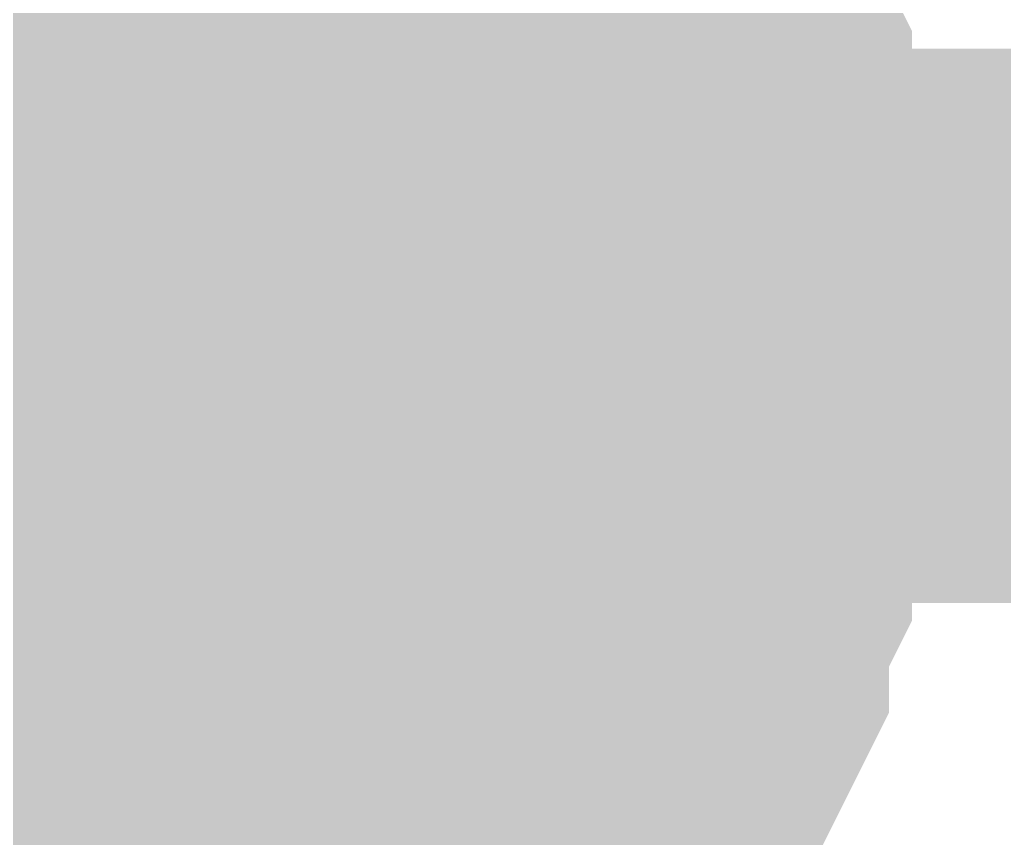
# Model space of a CAD drawing. Header units: inches. Extents: x 0 to 569, y 0 to 432.
# Drawn here: x 94.149 to 94.681, y 32.738 to 33.18 of the extents above; entities that cross this region are included whole.
import ezdxf

# ---------------------------------------------------------------- set-up
doc = ezdxf.new("R2010")
doc.units = ezdxf.units.IN
doc.layers.add('Sheet', color=255, linetype='Continuous')

msp = doc.modelspace()

# ---------------------------------------------------------------- linework, layer by layer
at = {"layer": 'Sheet'}
msp.add_lwpolyline([(93.726, 33.02, 0.508, 0.508, 1), (94.234, 33.02, 0.508, 0.508, 1)], format="xyseb", close=True, dxfattribs=at)
for points in [[(94.38184, 33.3375, 0.29972, 0.29972, 0), (94.39424, 33.3251, 0.29972, 0.29972, 0), (94.40664, 33.30029, 0.29972, 0.29972, 0), (94.41904, 33.27549, 0.29972, 0.29972, 0), (94.43145, 33.26309, 0.29972, 0.29972, 0), (94.44385, 33.23828, 0.29972, 0.29972, 0), (94.45625, 33.21348, 0.29972, 0.29972, 0), (94.46865, 33.18867, 0.29972, 0.29972, 0), (94.46865, 33.16387, 0.29972, 0.29972, 0), (94.48105, 33.13906, 0.29972, 0.29972, 0), (94.48105, 33.11426, 0.29972, 0.29972, 0), (94.49346, 33.08945, 0.29972, 0.29972, 0), (94.49346, 33.06465, 0.29972, 0.29972, 0), (94.49346, 33.03984, 0.29972, 0.29972, 0), (94.49346, 33.01504, 0.29972, 0.29972, 0)], [(94.38184, 33.3375, 0.29972, 0.29972, 0), (94.39424, 33.3251, 0.29972, 0.29972, 0), (94.40664, 33.30029, 0.29972, 0.29972, 0), (94.41904, 33.27549, 0.29972, 0.29972, 0), (94.43145, 33.26309, 0.29972, 0.29972, 0), (94.44385, 33.23828, 0.29972, 0.29972, 0), (94.45625, 33.21348, 0.29972, 0.29972, 0), (94.46865, 33.18867, 0.29972, 0.29972, 0), (94.46865, 33.16387, 0.29972, 0.29972, 0), (94.48105, 33.13906, 0.29972, 0.29972, 0), (94.48105, 33.11426, 0.29972, 0.29972, 0), (94.49346, 33.08945, 0.29972, 0.29972, 0), (94.49346, 33.06465, 0.29972, 0.29972, 0), (94.49346, 33.03984, 0.29972, 0.29972, 0), (94.49346, 33.01504, 0.29972, 0.29972, 0)], [(94.38184, 33.3375, 0.29972, 0.29972, 0), (94.39424, 33.3251, 0.29972, 0.29972, 0), (94.40664, 33.30029, 0.29972, 0.29972, 0), (94.41904, 33.27549, 0.29972, 0.29972, 0), (94.43145, 33.26309, 0.29972, 0.29972, 0), (94.44385, 33.23828, 0.29972, 0.29972, 0), (94.45625, 33.21348, 0.29972, 0.29972, 0), (94.46865, 33.18867, 0.29972, 0.29972, 0), (94.46865, 33.16387, 0.29972, 0.29972, 0), (94.48105, 33.13906, 0.29972, 0.29972, 0), (94.48105, 33.11426, 0.29972, 0.29972, 0), (94.49346, 33.08945, 0.29972, 0.29972, 0), (94.49346, 33.06465, 0.29972, 0.29972, 0), (94.49346, 33.03984, 0.29972, 0.29972, 0), (94.49346, 33.01504, 0.29972, 0.29972, 0)], [(94.38184, 33.3375, 0.29972, 0.29972, 0), (94.39424, 33.3251, 0.29972, 0.29972, 0), (94.40664, 33.30029, 0.29972, 0.29972, 0), (94.41904, 33.27549, 0.29972, 0.29972, 0), (94.43145, 33.26309, 0.29972, 0.29972, 0), (94.44385, 33.23828, 0.29972, 0.29972, 0), (94.45625, 33.21348, 0.29972, 0.29972, 0), (94.46865, 33.18867, 0.29972, 0.29972, 0), (94.46865, 33.16387, 0.29972, 0.29972, 0), (94.48105, 33.13906, 0.29972, 0.29972, 0), (94.48105, 33.11426, 0.29972, 0.29972, 0), (94.49346, 33.08945, 0.29972, 0.29972, 0), (94.49346, 33.06465, 0.29972, 0.29972, 0), (94.49346, 33.03984, 0.29972, 0.29972, 0), (94.49346, 33.01504, 0.29972, 0.29972, 0)], [(94.38184, 33.3375, 0.29972, 0.29972, 0), (94.39424, 33.3251, 0.29972, 0.29972, 0), (94.40664, 33.30029, 0.29972, 0.29972, 0), (94.41904, 33.27549, 0.29972, 0.29972, 0), (94.43145, 33.26309, 0.29972, 0.29972, 0), (94.44385, 33.23828, 0.29972, 0.29972, 0), (94.45625, 33.21348, 0.29972, 0.29972, 0), (94.46865, 33.18867, 0.29972, 0.29972, 0), (94.46865, 33.16387, 0.29972, 0.29972, 0), (94.48105, 33.13906, 0.29972, 0.29972, 0), (94.48105, 33.11426, 0.29972, 0.29972, 0), (94.49346, 33.08945, 0.29972, 0.29972, 0), (94.49346, 33.06465, 0.29972, 0.29972, 0), (94.49346, 33.03984, 0.29972, 0.29972, 0), (94.49346, 33.01504, 0.29972, 0.29972, 0)], [(94.38184, 33.3375, 0.29972, 0.29972, 0), (94.39424, 33.3251, 0.29972, 0.29972, 0), (94.40664, 33.30029, 0.29972, 0.29972, 0), (94.41904, 33.27549, 0.29972, 0.29972, 0), (94.43145, 33.26309, 0.29972, 0.29972, 0), (94.44385, 33.23828, 0.29972, 0.29972, 0), (94.45625, 33.21348, 0.29972, 0.29972, 0), (94.46865, 33.18867, 0.29972, 0.29972, 0), (94.46865, 33.16387, 0.29972, 0.29972, 0), (94.48105, 33.13906, 0.29972, 0.29972, 0), (94.48105, 33.11426, 0.29972, 0.29972, 0), (94.49346, 33.08945, 0.29972, 0.29972, 0), (94.49346, 33.06465, 0.29972, 0.29972, 0), (94.49346, 33.03984, 0.29972, 0.29972, 0), (94.49346, 33.01504, 0.29972, 0.29972, 0)], [(94.38184, 33.3375, 0.29972, 0.29972, 0), (94.39424, 33.3251, 0.29972, 0.29972, 0), (94.40664, 33.30029, 0.29972, 0.29972, 0), (94.41904, 33.27549, 0.29972, 0.29972, 0), (94.43145, 33.26309, 0.29972, 0.29972, 0), (94.44385, 33.23828, 0.29972, 0.29972, 0), (94.45625, 33.21348, 0.29972, 0.29972, 0), (94.46865, 33.18867, 0.29972, 0.29972, 0), (94.46865, 33.16387, 0.29972, 0.29972, 0), (94.48105, 33.13906, 0.29972, 0.29972, 0), (94.48105, 33.11426, 0.29972, 0.29972, 0), (94.49346, 33.08945, 0.29972, 0.29972, 0), (94.49346, 33.06465, 0.29972, 0.29972, 0), (94.49346, 33.03984, 0.29972, 0.29972, 0), (94.49346, 33.01504, 0.29972, 0.29972, 0)], [(94.44385, 33.23828, 0.09906, 0.09906, 0), (94.45625, 33.21348, 0.09906, 0.09906, 0), (94.46865, 33.18867, 0.09906, 0.09906, 0), (94.46865, 33.16387, 0.09906, 0.09906, 0), (94.48105, 33.13906, 0.09906, 0.09906, 0), (94.48105, 33.11426, 0.09906, 0.09906, 0), (94.49346, 33.08945, 0.09906, 0.09906, 0), (94.49346, 33.06465, 0.09906, 0.09906, 0), (94.49346, 33.03984, 0.09906, 0.09906, 0), (94.49346, 33.01504, 0.09906, 0.09906, 0)], [(94.44385, 33.23828, 0.09906, 0.09906, 0), (94.45625, 33.21348, 0.09906, 0.09906, 0), (94.46865, 33.18867, 0.09906, 0.09906, 0), (94.46865, 33.16387, 0.09906, 0.09906, 0), (94.48105, 33.13906, 0.09906, 0.09906, 0), (94.48105, 33.11426, 0.09906, 0.09906, 0), (94.49346, 33.08945, 0.09906, 0.09906, 0), (94.49346, 33.06465, 0.09906, 0.09906, 0), (94.49346, 33.03984, 0.09906, 0.09906, 0), (94.49346, 33.01504, 0.09906, 0.09906, 0)], [(94.44385, 33.23828, 0.09906, 0.09906, 0), (94.45625, 33.21348, 0.09906, 0.09906, 0), (94.46865, 33.18867, 0.09906, 0.09906, 0), (94.46865, 33.16387, 0.09906, 0.09906, 0), (94.48105, 33.13906, 0.09906, 0.09906, 0), (94.48105, 33.11426, 0.09906, 0.09906, 0), (94.49346, 33.08945, 0.09906, 0.09906, 0), (94.49346, 33.06465, 0.09906, 0.09906, 0), (94.49346, 33.03984, 0.09906, 0.09906, 0), (94.49346, 33.01504, 0.09906, 0.09906, 0)], [(94.44385, 33.23828, 0.09906, 0.09906, 0), (94.45625, 33.21348, 0.09906, 0.09906, 0), (94.46865, 33.18867, 0.09906, 0.09906, 0), (94.46865, 33.16387, 0.09906, 0.09906, 0), (94.48105, 33.13906, 0.09906, 0.09906, 0), (94.48105, 33.11426, 0.09906, 0.09906, 0), (94.49346, 33.08945, 0.09906, 0.09906, 0), (94.49346, 33.06465, 0.09906, 0.09906, 0), (94.49346, 33.03984, 0.09906, 0.09906, 0), (94.49346, 33.01504, 0.09906, 0.09906, 0)], [(94.44385, 33.23828, 0.09906, 0.09906, 0), (94.45625, 33.21348, 0.09906, 0.09906, 0), (94.46865, 33.18867, 0.09906, 0.09906, 0), (94.46865, 33.16387, 0.09906, 0.09906, 0), (94.48105, 33.13906, 0.09906, 0.09906, 0), (94.48105, 33.11426, 0.09906, 0.09906, 0), (94.49346, 33.08945, 0.09906, 0.09906, 0), (94.49346, 33.06465, 0.09906, 0.09906, 0), (94.49346, 33.03984, 0.09906, 0.09906, 0), (94.49346, 33.01504, 0.09906, 0.09906, 0)], [(94.44385, 33.23828, 0.09906, 0.09906, 0), (94.45625, 33.21348, 0.09906, 0.09906, 0), (94.46865, 33.18867, 0.09906, 0.09906, 0), (94.46865, 33.16387, 0.09906, 0.09906, 0), (94.48105, 33.13906, 0.09906, 0.09906, 0), (94.48105, 33.11426, 0.09906, 0.09906, 0), (94.49346, 33.08945, 0.09906, 0.09906, 0), (94.49346, 33.06465, 0.09906, 0.09906, 0), (94.49346, 33.03984, 0.09906, 0.09906, 0), (94.49346, 33.01504, 0.09906, 0.09906, 0)], [(94.44385, 33.23828, 0.09906, 0.09906, 0), (94.45625, 33.21348, 0.09906, 0.09906, 0), (94.46865, 33.18867, 0.09906, 0.09906, 0), (94.46865, 33.16387, 0.09906, 0.09906, 0), (94.48105, 33.13906, 0.09906, 0.09906, 0), (94.48105, 33.11426, 0.09906, 0.09906, 0), (94.49346, 33.08945, 0.09906, 0.09906, 0), (94.49346, 33.06465, 0.09906, 0.09906, 0), (94.49346, 33.03984, 0.09906, 0.09906, 0), (94.49346, 33.01504, 0.09906, 0.09906, 0)], [(111.76992, 17.76016, 0.29972, 0.29972, 0), (121.93984, 17.76016, 0.29972, 0.29972, 0), (121.93984, 22.84512, 0.29972, 0.29972, 0), (121.93984, 33.01504, 0.29972, 0.29972, 0), (93.98496, 33.01504, 0.29972, 0.29972, 0)], [(94.49346, 33.01504, 0.29972, 0.29972, 0), (94.49346, 32.99023, 0.29972, 0.29972, 0), (94.49346, 32.96543, 0.29972, 0.29972, 0), (94.49346, 32.94062, 0.29972, 0.29972, 0), (94.48105, 32.91582, 0.29972, 0.29972, 0), (94.48105, 32.89102, 0.29972, 0.29972, 0), (94.46865, 32.86621, 0.29972, 0.29972, 0), (94.46865, 32.84141, 0.29972, 0.29972, 0), (94.45625, 32.8166, 0.29972, 0.29972, 0), (94.44385, 32.7918, 0.29972, 0.29972, 0), (94.43145, 32.76699, 0.29972, 0.29972, 0), (94.41904, 32.75459, 0.29972, 0.29972, 0), (94.40664, 32.72979, 0.29972, 0.29972, 0), (94.39424, 32.70498, 0.29972, 0.29972, 0), (94.38184, 32.69258, 0.29972, 0.29972, 0), (94.35703, 32.66777, 0.29972, 0.29972, 0), (94.34463, 32.65537, 0.29972, 0.29972, 0), (94.33223, 32.64297, 0.29972, 0.29972, 0), (94.30742, 32.61816, 0.29972, 0.29972, 0), (94.29502, 32.60576, 0.29972, 0.29972, 0), (94.27021, 32.59336, 0.29972, 0.29972, 0), (94.24541, 32.58096, 0.29972, 0.29972, 0)], [(94.49346, 33.01504, 0.29972, 0.29972, 0), (94.49346, 32.99023, 0.29972, 0.29972, 0), (94.49346, 32.96543, 0.29972, 0.29972, 0), (94.49346, 32.94062, 0.29972, 0.29972, 0), (94.48105, 32.91582, 0.29972, 0.29972, 0), (94.48105, 32.89102, 0.29972, 0.29972, 0), (94.46865, 32.86621, 0.29972, 0.29972, 0), (94.46865, 32.84141, 0.29972, 0.29972, 0), (94.45625, 32.8166, 0.29972, 0.29972, 0), (94.44385, 32.7918, 0.29972, 0.29972, 0), (94.43145, 32.76699, 0.29972, 0.29972, 0), (94.41904, 32.75459, 0.29972, 0.29972, 0), (94.40664, 32.72979, 0.29972, 0.29972, 0), (94.39424, 32.70498, 0.29972, 0.29972, 0), (94.38184, 32.69258, 0.29972, 0.29972, 0), (94.35703, 32.66777, 0.29972, 0.29972, 0), (94.34463, 32.65537, 0.29972, 0.29972, 0), (94.33223, 32.64297, 0.29972, 0.29972, 0), (94.30742, 32.61816, 0.29972, 0.29972, 0), (94.29502, 32.60576, 0.29972, 0.29972, 0), (94.27021, 32.59336, 0.29972, 0.29972, 0), (94.24541, 32.58096, 0.29972, 0.29972, 0)], [(94.49346, 33.01504, 0.29972, 0.29972, 0), (94.49346, 32.99023, 0.29972, 0.29972, 0), (94.49346, 32.96543, 0.29972, 0.29972, 0), (94.49346, 32.94062, 0.29972, 0.29972, 0), (94.48105, 32.91582, 0.29972, 0.29972, 0), (94.48105, 32.89102, 0.29972, 0.29972, 0), (94.46865, 32.86621, 0.29972, 0.29972, 0), (94.46865, 32.84141, 0.29972, 0.29972, 0), (94.45625, 32.8166, 0.29972, 0.29972, 0), (94.44385, 32.7918, 0.29972, 0.29972, 0), (94.43145, 32.76699, 0.29972, 0.29972, 0), (94.41904, 32.75459, 0.29972, 0.29972, 0), (94.40664, 32.72979, 0.29972, 0.29972, 0), (94.39424, 32.70498, 0.29972, 0.29972, 0), (94.38184, 32.69258, 0.29972, 0.29972, 0), (94.35703, 32.66777, 0.29972, 0.29972, 0), (94.34463, 32.65537, 0.29972, 0.29972, 0), (94.33223, 32.64297, 0.29972, 0.29972, 0), (94.30742, 32.61816, 0.29972, 0.29972, 0), (94.29502, 32.60576, 0.29972, 0.29972, 0), (94.27021, 32.59336, 0.29972, 0.29972, 0), (94.24541, 32.58096, 0.29972, 0.29972, 0)], [(94.49346, 33.01504, 0.29972, 0.29972, 0), (94.49346, 32.99023, 0.29972, 0.29972, 0), (94.49346, 32.96543, 0.29972, 0.29972, 0), (94.49346, 32.94062, 0.29972, 0.29972, 0), (94.48105, 32.91582, 0.29972, 0.29972, 0), (94.48105, 32.89102, 0.29972, 0.29972, 0), (94.46865, 32.86621, 0.29972, 0.29972, 0), (94.46865, 32.84141, 0.29972, 0.29972, 0), (94.45625, 32.8166, 0.29972, 0.29972, 0), (94.44385, 32.7918, 0.29972, 0.29972, 0), (94.43145, 32.76699, 0.29972, 0.29972, 0), (94.41904, 32.75459, 0.29972, 0.29972, 0), (94.40664, 32.72979, 0.29972, 0.29972, 0), (94.39424, 32.70498, 0.29972, 0.29972, 0), (94.38184, 32.69258, 0.29972, 0.29972, 0), (94.35703, 32.66777, 0.29972, 0.29972, 0), (94.34463, 32.65537, 0.29972, 0.29972, 0), (94.33223, 32.64297, 0.29972, 0.29972, 0), (94.30742, 32.61816, 0.29972, 0.29972, 0), (94.29502, 32.60576, 0.29972, 0.29972, 0), (94.27021, 32.59336, 0.29972, 0.29972, 0), (94.24541, 32.58096, 0.29972, 0.29972, 0)], [(94.49346, 33.01504, 0.29972, 0.29972, 0), (94.49346, 32.99023, 0.29972, 0.29972, 0), (94.49346, 32.96543, 0.29972, 0.29972, 0), (94.49346, 32.94062, 0.29972, 0.29972, 0), (94.48105, 32.91582, 0.29972, 0.29972, 0), (94.48105, 32.89102, 0.29972, 0.29972, 0), (94.46865, 32.86621, 0.29972, 0.29972, 0), (94.46865, 32.84141, 0.29972, 0.29972, 0), (94.45625, 32.8166, 0.29972, 0.29972, 0), (94.44385, 32.7918, 0.29972, 0.29972, 0), (94.43145, 32.76699, 0.29972, 0.29972, 0), (94.41904, 32.75459, 0.29972, 0.29972, 0), (94.40664, 32.72979, 0.29972, 0.29972, 0), (94.39424, 32.70498, 0.29972, 0.29972, 0), (94.38184, 32.69258, 0.29972, 0.29972, 0), (94.35703, 32.66777, 0.29972, 0.29972, 0), (94.34463, 32.65537, 0.29972, 0.29972, 0), (94.33223, 32.64297, 0.29972, 0.29972, 0), (94.30742, 32.61816, 0.29972, 0.29972, 0), (94.29502, 32.60576, 0.29972, 0.29972, 0), (94.27021, 32.59336, 0.29972, 0.29972, 0), (94.24541, 32.58096, 0.29972, 0.29972, 0)], [(94.49346, 33.01504, 0.29972, 0.29972, 0), (94.49346, 32.99023, 0.29972, 0.29972, 0), (94.49346, 32.96543, 0.29972, 0.29972, 0), (94.49346, 32.94062, 0.29972, 0.29972, 0), (94.48105, 32.91582, 0.29972, 0.29972, 0), (94.48105, 32.89102, 0.29972, 0.29972, 0), (94.46865, 32.86621, 0.29972, 0.29972, 0), (94.46865, 32.84141, 0.29972, 0.29972, 0), (94.45625, 32.8166, 0.29972, 0.29972, 0), (94.44385, 32.7918, 0.29972, 0.29972, 0), (94.43145, 32.76699, 0.29972, 0.29972, 0), (94.41904, 32.75459, 0.29972, 0.29972, 0), (94.40664, 32.72979, 0.29972, 0.29972, 0), (94.39424, 32.70498, 0.29972, 0.29972, 0), (94.38184, 32.69258, 0.29972, 0.29972, 0), (94.35703, 32.66777, 0.29972, 0.29972, 0), (94.34463, 32.65537, 0.29972, 0.29972, 0), (94.33223, 32.64297, 0.29972, 0.29972, 0), (94.30742, 32.61816, 0.29972, 0.29972, 0), (94.29502, 32.60576, 0.29972, 0.29972, 0), (94.27021, 32.59336, 0.29972, 0.29972, 0), (94.24541, 32.58096, 0.29972, 0.29972, 0)], [(94.49346, 33.01504, 0.29972, 0.29972, 0), (94.49346, 32.99023, 0.29972, 0.29972, 0), (94.49346, 32.96543, 0.29972, 0.29972, 0), (94.49346, 32.94062, 0.29972, 0.29972, 0), (94.48105, 32.91582, 0.29972, 0.29972, 0), (94.48105, 32.89102, 0.29972, 0.29972, 0), (94.46865, 32.86621, 0.29972, 0.29972, 0), (94.46865, 32.84141, 0.29972, 0.29972, 0), (94.45625, 32.8166, 0.29972, 0.29972, 0), (94.44385, 32.7918, 0.29972, 0.29972, 0), (94.43145, 32.76699, 0.29972, 0.29972, 0), (94.41904, 32.75459, 0.29972, 0.29972, 0), (94.40664, 32.72979, 0.29972, 0.29972, 0), (94.39424, 32.70498, 0.29972, 0.29972, 0), (94.38184, 32.69258, 0.29972, 0.29972, 0), (94.35703, 32.66777, 0.29972, 0.29972, 0), (94.34463, 32.65537, 0.29972, 0.29972, 0), (94.33223, 32.64297, 0.29972, 0.29972, 0), (94.30742, 32.61816, 0.29972, 0.29972, 0), (94.29502, 32.60576, 0.29972, 0.29972, 0), (94.27021, 32.59336, 0.29972, 0.29972, 0), (94.24541, 32.58096, 0.29972, 0.29972, 0)], [(94.49346, 33.01504, 0.29972, 0.29972, 0), (94.49346, 33.01504, 0.29972, 0.29972, 0), (94.49346, 33.01504, 0.29972, 0.29972, 0), (94.49346, 33.01504, 0.29972, 0.29972, 0), (94.49346, 33.01504, 0.29972, 0.29972, 0), (94.49346, 33.01504, 0.29972, 0.29972, 0), (94.49346, 33.01504, 0.29972, 0.29972, 0), (94.49346, 33.01504, 0.29972, 0.29972, 0), (94.49346, 33.01504, 0.29972, 0.29972, 0), (94.49346, 33.01504, 0.29972, 0.29972, 0), (94.49346, 33.01504, 0.29972, 0.29972, 0), (94.49346, 33.01504, 0.29972, 0.29972, 0), (94.49346, 33.01504, 0.29972, 0.29972, 0), (94.49346, 33.01504, 0.29972, 0.29972, 0), (94.49346, 33.01504, 0.29972, 0.29972, 0), (94.49346, 33.01504, 0.29972, 0.29972, 0), (94.49346, 33.01504, 0.29972, 0.29972, 0), (94.49346, 33.01504, 0.29972, 0.29972, 0), (94.49346, 33.01504, 0.29972, 0.29972, 0), (94.49346, 33.01504, 0.29972, 0.29972, 0), (94.49346, 33.01504, 0.29972, 0.29972, 0), (94.49346, 33.01504, 0.29972, 0.29972, 0), (94.49346, 33.01504, 0.29972, 0.29972, 0), (94.49346, 33.01504, 0.29972, 0.29972, 0), (94.49346, 33.01504, 0.29972, 0.29972, 0), (94.49346, 33.01504, 0.29972, 0.29972, 0), (94.49346, 33.01504, 0.29972, 0.29972, 0), (94.49346, 33.01504, 0.29972, 0.29972, 0), (94.49346, 33.01504, 0.29972, 0.29972, 0), (94.49346, 33.01504, 0.29972, 0.29972, 0), (94.49346, 33.01504, 0.29972, 0.29972, 0), (94.49346, 33.01504, 0.29972, 0.29972, 0), (94.49346, 33.01504, 0.29972, 0.29972, 0)], [(94.49346, 33.01504, 0.29972, 0.29972, 0), (94.49346, 33.01504, 0.29972, 0.29972, 0)], [(94.49346, 33.01504, 0.29972, 0.29972, 0), (94.49346, 33.01504, 0.29972, 0.29972, 0), (94.49346, 33.01504, 0.29972, 0.29972, 0), (94.49346, 33.01504, 0.29972, 0.29972, 0), (94.49346, 33.01504, 0.29972, 0.29972, 0), (94.49346, 33.01504, 0.29972, 0.29972, 0), (94.49346, 33.01504, 0.29972, 0.29972, 0), (94.49346, 33.01504, 0.29972, 0.29972, 0), (94.49346, 33.01504, 0.29972, 0.29972, 0), (94.49346, 33.01504, 0.29972, 0.29972, 0), (94.49346, 33.01504, 0.29972, 0.29972, 0), (94.49346, 33.01504, 0.29972, 0.29972, 0), (94.49346, 33.01504, 0.29972, 0.29972, 0), (94.49346, 33.01504, 0.29972, 0.29972, 0), (94.49346, 33.01504, 0.29972, 0.29972, 0), (94.49346, 33.01504, 0.29972, 0.29972, 0), (94.49346, 33.01504, 0.29972, 0.29972, 0), (94.49346, 33.01504, 0.29972, 0.29972, 0), (94.49346, 33.01504, 0.29972, 0.29972, 0), (94.49346, 33.01504, 0.29972, 0.29972, 0), (94.49346, 33.01504, 0.29972, 0.29972, 0), (94.49346, 33.01504, 0.29972, 0.29972, 0), (94.49346, 33.01504, 0.29972, 0.29972, 0), (94.49346, 33.01504, 0.29972, 0.29972, 0), (94.49346, 33.01504, 0.29972, 0.29972, 0), (94.49346, 33.01504, 0.29972, 0.29972, 0), (94.49346, 33.01504, 0.29972, 0.29972, 0), (94.49346, 33.01504, 0.29972, 0.29972, 0), (94.49346, 33.01504, 0.29972, 0.29972, 0), (94.49346, 33.01504, 0.29972, 0.29972, 0), (94.49346, 33.01504, 0.29972, 0.29972, 0), (94.49346, 33.01504, 0.29972, 0.29972, 0), (94.49346, 33.01504, 0.29972, 0.29972, 0)], [(94.49346, 33.01504, 0.29972, 0.29972, 0), (94.49346, 33.01504, 0.29972, 0.29972, 0)], [(94.49346, 33.01504, 0.29972, 0.29972, 0), (94.49346, 33.01504, 0.29972, 0.29972, 0), (94.49346, 33.01504, 0.29972, 0.29972, 0), (94.49346, 33.01504, 0.29972, 0.29972, 0), (94.49346, 33.01504, 0.29972, 0.29972, 0), (94.49346, 33.01504, 0.29972, 0.29972, 0), (94.49346, 33.01504, 0.29972, 0.29972, 0), (94.49346, 33.01504, 0.29972, 0.29972, 0), (94.49346, 33.01504, 0.29972, 0.29972, 0), (94.49346, 33.01504, 0.29972, 0.29972, 0), (94.49346, 33.01504, 0.29972, 0.29972, 0), (94.49346, 33.01504, 0.29972, 0.29972, 0), (94.49346, 33.01504, 0.29972, 0.29972, 0), (94.49346, 33.01504, 0.29972, 0.29972, 0), (94.49346, 33.01504, 0.29972, 0.29972, 0), (94.49346, 33.01504, 0.29972, 0.29972, 0), (94.49346, 33.01504, 0.29972, 0.29972, 0), (94.49346, 33.01504, 0.29972, 0.29972, 0), (94.49346, 33.01504, 0.29972, 0.29972, 0), (94.49346, 33.01504, 0.29972, 0.29972, 0), (94.49346, 33.01504, 0.29972, 0.29972, 0), (94.49346, 33.01504, 0.29972, 0.29972, 0), (94.49346, 33.01504, 0.29972, 0.29972, 0), (94.49346, 33.01504, 0.29972, 0.29972, 0), (94.49346, 33.01504, 0.29972, 0.29972, 0), (94.49346, 33.01504, 0.29972, 0.29972, 0), (94.49346, 33.01504, 0.29972, 0.29972, 0), (94.49346, 33.01504, 0.29972, 0.29972, 0), (94.49346, 33.01504, 0.29972, 0.29972, 0), (94.49346, 33.01504, 0.29972, 0.29972, 0), (94.49346, 33.01504, 0.29972, 0.29972, 0), (94.49346, 33.01504, 0.29972, 0.29972, 0), (94.49346, 33.01504, 0.29972, 0.29972, 0)], [(94.49346, 33.01504, 0.29972, 0.29972, 0), (94.49346, 33.01504, 0.29972, 0.29972, 0)], [(94.49346, 33.01504, 0.29972, 0.29972, 0), (94.49346, 33.01504, 0.29972, 0.29972, 0), (94.49346, 33.01504, 0.29972, 0.29972, 0), (94.49346, 33.01504, 0.29972, 0.29972, 0), (94.49346, 33.01504, 0.29972, 0.29972, 0), (94.49346, 33.01504, 0.29972, 0.29972, 0), (94.49346, 33.01504, 0.29972, 0.29972, 0), (94.49346, 33.01504, 0.29972, 0.29972, 0), (94.49346, 33.01504, 0.29972, 0.29972, 0), (94.49346, 33.01504, 0.29972, 0.29972, 0), (94.49346, 33.01504, 0.29972, 0.29972, 0), (94.49346, 33.01504, 0.29972, 0.29972, 0), (94.49346, 33.01504, 0.29972, 0.29972, 0), (94.49346, 33.01504, 0.29972, 0.29972, 0), (94.49346, 33.01504, 0.29972, 0.29972, 0), (94.49346, 33.01504, 0.29972, 0.29972, 0), (94.49346, 33.01504, 0.29972, 0.29972, 0), (94.49346, 33.01504, 0.29972, 0.29972, 0), (94.49346, 33.01504, 0.29972, 0.29972, 0), (94.49346, 33.01504, 0.29972, 0.29972, 0), (94.49346, 33.01504, 0.29972, 0.29972, 0), (94.49346, 33.01504, 0.29972, 0.29972, 0), (94.49346, 33.01504, 0.29972, 0.29972, 0), (94.49346, 33.01504, 0.29972, 0.29972, 0), (94.49346, 33.01504, 0.29972, 0.29972, 0), (94.49346, 33.01504, 0.29972, 0.29972, 0), (94.49346, 33.01504, 0.29972, 0.29972, 0), (94.49346, 33.01504, 0.29972, 0.29972, 0), (94.49346, 33.01504, 0.29972, 0.29972, 0), (94.49346, 33.01504, 0.29972, 0.29972, 0), (94.49346, 33.01504, 0.29972, 0.29972, 0), (94.49346, 33.01504, 0.29972, 0.29972, 0), (94.49346, 33.01504, 0.29972, 0.29972, 0)], [(94.49346, 33.01504, 0.29972, 0.29972, 0), (94.49346, 33.01504, 0.29972, 0.29972, 0)], [(94.49346, 33.01504, 0.29972, 0.29972, 0), (94.49346, 33.01504, 0.29972, 0.29972, 0), (94.49346, 33.01504, 0.29972, 0.29972, 0), (94.49346, 33.01504, 0.29972, 0.29972, 0), (94.49346, 33.01504, 0.29972, 0.29972, 0), (94.49346, 33.01504, 0.29972, 0.29972, 0), (94.49346, 33.01504, 0.29972, 0.29972, 0), (94.49346, 33.01504, 0.29972, 0.29972, 0), (94.49346, 33.01504, 0.29972, 0.29972, 0), (94.49346, 33.01504, 0.29972, 0.29972, 0), (94.49346, 33.01504, 0.29972, 0.29972, 0), (94.49346, 33.01504, 0.29972, 0.29972, 0), (94.49346, 33.01504, 0.29972, 0.29972, 0), (94.49346, 33.01504, 0.29972, 0.29972, 0), (94.49346, 33.01504, 0.29972, 0.29972, 0), (94.49346, 33.01504, 0.29972, 0.29972, 0), (94.49346, 33.01504, 0.29972, 0.29972, 0), (94.49346, 33.01504, 0.29972, 0.29972, 0), (94.49346, 33.01504, 0.29972, 0.29972, 0), (94.49346, 33.01504, 0.29972, 0.29972, 0), (94.49346, 33.01504, 0.29972, 0.29972, 0), (94.49346, 33.01504, 0.29972, 0.29972, 0), (94.49346, 33.01504, 0.29972, 0.29972, 0), (94.49346, 33.01504, 0.29972, 0.29972, 0), (94.49346, 33.01504, 0.29972, 0.29972, 0), (94.49346, 33.01504, 0.29972, 0.29972, 0), (94.49346, 33.01504, 0.29972, 0.29972, 0), (94.49346, 33.01504, 0.29972, 0.29972, 0), (94.49346, 33.01504, 0.29972, 0.29972, 0), (94.49346, 33.01504, 0.29972, 0.29972, 0), (94.49346, 33.01504, 0.29972, 0.29972, 0), (94.49346, 33.01504, 0.29972, 0.29972, 0), (94.49346, 33.01504, 0.29972, 0.29972, 0)], [(94.49346, 33.01504, 0.29972, 0.29972, 0), (94.49346, 33.01504, 0.29972, 0.29972, 0)], [(94.49346, 33.01504, 0.29972, 0.29972, 0), (94.49346, 33.01504, 0.29972, 0.29972, 0), (94.49346, 33.01504, 0.29972, 0.29972, 0), (94.49346, 33.01504, 0.29972, 0.29972, 0), (94.49346, 33.01504, 0.29972, 0.29972, 0), (94.49346, 33.01504, 0.29972, 0.29972, 0), (94.49346, 33.01504, 0.29972, 0.29972, 0), (94.49346, 33.01504, 0.29972, 0.29972, 0), (94.49346, 33.01504, 0.29972, 0.29972, 0), (94.49346, 33.01504, 0.29972, 0.29972, 0), (94.49346, 33.01504, 0.29972, 0.29972, 0), (94.49346, 33.01504, 0.29972, 0.29972, 0), (94.49346, 33.01504, 0.29972, 0.29972, 0), (94.49346, 33.01504, 0.29972, 0.29972, 0), (94.49346, 33.01504, 0.29972, 0.29972, 0), (94.49346, 33.01504, 0.29972, 0.29972, 0), (94.49346, 33.01504, 0.29972, 0.29972, 0), (94.49346, 33.01504, 0.29972, 0.29972, 0), (94.49346, 33.01504, 0.29972, 0.29972, 0), (94.49346, 33.01504, 0.29972, 0.29972, 0), (94.49346, 33.01504, 0.29972, 0.29972, 0), (94.49346, 33.01504, 0.29972, 0.29972, 0), (94.49346, 33.01504, 0.29972, 0.29972, 0), (94.49346, 33.01504, 0.29972, 0.29972, 0), (94.49346, 33.01504, 0.29972, 0.29972, 0), (94.49346, 33.01504, 0.29972, 0.29972, 0), (94.49346, 33.01504, 0.29972, 0.29972, 0), (94.49346, 33.01504, 0.29972, 0.29972, 0), (94.49346, 33.01504, 0.29972, 0.29972, 0), (94.49346, 33.01504, 0.29972, 0.29972, 0), (94.49346, 33.01504, 0.29972, 0.29972, 0), (94.49346, 33.01504, 0.29972, 0.29972, 0), (94.49346, 33.01504, 0.29972, 0.29972, 0)], [(94.49346, 33.01504, 0.29972, 0.29972, 0), (94.49346, 33.01504, 0.29972, 0.29972, 0)], [(94.49346, 33.01504, 0.29972, 0.29972, 0), (94.49346, 33.01504, 0.29972, 0.29972, 0), (94.49346, 33.01504, 0.29972, 0.29972, 0), (94.49346, 33.01504, 0.29972, 0.29972, 0), (94.49346, 33.01504, 0.29972, 0.29972, 0), (94.49346, 33.01504, 0.29972, 0.29972, 0), (94.49346, 33.01504, 0.29972, 0.29972, 0), (94.49346, 33.01504, 0.29972, 0.29972, 0), (94.49346, 33.01504, 0.29972, 0.29972, 0), (94.49346, 33.01504, 0.29972, 0.29972, 0), (94.49346, 33.01504, 0.29972, 0.29972, 0), (94.49346, 33.01504, 0.29972, 0.29972, 0), (94.49346, 33.01504, 0.29972, 0.29972, 0), (94.49346, 33.01504, 0.29972, 0.29972, 0), (94.49346, 33.01504, 0.29972, 0.29972, 0), (94.49346, 33.01504, 0.29972, 0.29972, 0), (94.49346, 33.01504, 0.29972, 0.29972, 0), (94.49346, 33.01504, 0.29972, 0.29972, 0), (94.49346, 33.01504, 0.29972, 0.29972, 0), (94.49346, 33.01504, 0.29972, 0.29972, 0), (94.49346, 33.01504, 0.29972, 0.29972, 0), (94.49346, 33.01504, 0.29972, 0.29972, 0), (94.49346, 33.01504, 0.29972, 0.29972, 0), (94.49346, 33.01504, 0.29972, 0.29972, 0), (94.49346, 33.01504, 0.29972, 0.29972, 0), (94.49346, 33.01504, 0.29972, 0.29972, 0), (94.49346, 33.01504, 0.29972, 0.29972, 0), (94.49346, 33.01504, 0.29972, 0.29972, 0), (94.49346, 33.01504, 0.29972, 0.29972, 0), (94.49346, 33.01504, 0.29972, 0.29972, 0), (94.49346, 33.01504, 0.29972, 0.29972, 0), (94.49346, 33.01504, 0.29972, 0.29972, 0), (94.49346, 33.01504, 0.29972, 0.29972, 0)], [(94.49346, 33.01504, 0.29972, 0.29972, 0), (94.49346, 33.01504, 0.29972, 0.29972, 0)], [(94.49346, 33.01504, 0.09906, 0.09906, 0), (94.49346, 32.99023, 0.09906, 0.09906, 0), (94.49346, 32.96543, 0.09906, 0.09906, 0), (94.49346, 32.94062, 0.09906, 0.09906, 0), (94.48105, 32.91582, 0.09906, 0.09906, 0), (94.48105, 32.89102, 0.09906, 0.09906, 0), (94.46865, 32.86621, 0.09906, 0.09906, 0), (94.46865, 32.84141, 0.09906, 0.09906, 0), (94.45625, 32.8166, 0.09906, 0.09906, 0), (94.44385, 32.7918, 0.09906, 0.09906, 0), (94.43145, 32.76699, 0.09906, 0.09906, 0), (94.41904, 32.75459, 0.09906, 0.09906, 0), (94.40664, 32.72979, 0.09906, 0.09906, 0), (94.39424, 32.70498, 0.09906, 0.09906, 0), (94.38184, 32.69258, 0.09906, 0.09906, 0), (94.35703, 32.66777, 0.09906, 0.09906, 0)], [(94.49346, 33.01504, 0.09906, 0.09906, 0), (94.49346, 32.99023, 0.09906, 0.09906, 0), (94.49346, 32.96543, 0.09906, 0.09906, 0), (94.49346, 32.94062, 0.09906, 0.09906, 0), (94.48105, 32.91582, 0.09906, 0.09906, 0), (94.48105, 32.89102, 0.09906, 0.09906, 0), (94.46865, 32.86621, 0.09906, 0.09906, 0), (94.46865, 32.84141, 0.09906, 0.09906, 0), (94.45625, 32.8166, 0.09906, 0.09906, 0), (94.44385, 32.7918, 0.09906, 0.09906, 0), (94.43145, 32.76699, 0.09906, 0.09906, 0), (94.41904, 32.75459, 0.09906, 0.09906, 0), (94.40664, 32.72979, 0.09906, 0.09906, 0), (94.39424, 32.70498, 0.09906, 0.09906, 0), (94.38184, 32.69258, 0.09906, 0.09906, 0), (94.35703, 32.66777, 0.09906, 0.09906, 0)], [(94.49346, 33.01504, 0.09906, 0.09906, 0), (94.49346, 32.99023, 0.09906, 0.09906, 0), (94.49346, 32.96543, 0.09906, 0.09906, 0), (94.49346, 32.94062, 0.09906, 0.09906, 0), (94.48105, 32.91582, 0.09906, 0.09906, 0), (94.48105, 32.89102, 0.09906, 0.09906, 0), (94.46865, 32.86621, 0.09906, 0.09906, 0), (94.46865, 32.84141, 0.09906, 0.09906, 0), (94.45625, 32.8166, 0.09906, 0.09906, 0), (94.44385, 32.7918, 0.09906, 0.09906, 0), (94.43145, 32.76699, 0.09906, 0.09906, 0), (94.41904, 32.75459, 0.09906, 0.09906, 0), (94.40664, 32.72979, 0.09906, 0.09906, 0), (94.39424, 32.70498, 0.09906, 0.09906, 0), (94.38184, 32.69258, 0.09906, 0.09906, 0), (94.35703, 32.66777, 0.09906, 0.09906, 0)], [(94.49346, 33.01504, 0.09906, 0.09906, 0), (94.49346, 32.99023, 0.09906, 0.09906, 0), (94.49346, 32.96543, 0.09906, 0.09906, 0), (94.49346, 32.94062, 0.09906, 0.09906, 0), (94.48105, 32.91582, 0.09906, 0.09906, 0), (94.48105, 32.89102, 0.09906, 0.09906, 0), (94.46865, 32.86621, 0.09906, 0.09906, 0), (94.46865, 32.84141, 0.09906, 0.09906, 0), (94.45625, 32.8166, 0.09906, 0.09906, 0), (94.44385, 32.7918, 0.09906, 0.09906, 0), (94.43145, 32.76699, 0.09906, 0.09906, 0), (94.41904, 32.75459, 0.09906, 0.09906, 0), (94.40664, 32.72979, 0.09906, 0.09906, 0), (94.39424, 32.70498, 0.09906, 0.09906, 0), (94.38184, 32.69258, 0.09906, 0.09906, 0), (94.35703, 32.66777, 0.09906, 0.09906, 0)], [(94.49346, 33.01504, 0.09906, 0.09906, 0), (94.49346, 32.99023, 0.09906, 0.09906, 0), (94.49346, 32.96543, 0.09906, 0.09906, 0), (94.49346, 32.94062, 0.09906, 0.09906, 0), (94.48105, 32.91582, 0.09906, 0.09906, 0), (94.48105, 32.89102, 0.09906, 0.09906, 0), (94.46865, 32.86621, 0.09906, 0.09906, 0), (94.46865, 32.84141, 0.09906, 0.09906, 0), (94.45625, 32.8166, 0.09906, 0.09906, 0), (94.44385, 32.7918, 0.09906, 0.09906, 0), (94.43145, 32.76699, 0.09906, 0.09906, 0), (94.41904, 32.75459, 0.09906, 0.09906, 0), (94.40664, 32.72979, 0.09906, 0.09906, 0), (94.39424, 32.70498, 0.09906, 0.09906, 0), (94.38184, 32.69258, 0.09906, 0.09906, 0), (94.35703, 32.66777, 0.09906, 0.09906, 0)], [(94.49346, 33.01504, 0.09906, 0.09906, 0), (94.49346, 32.99023, 0.09906, 0.09906, 0), (94.49346, 32.96543, 0.09906, 0.09906, 0), (94.49346, 32.94062, 0.09906, 0.09906, 0), (94.48105, 32.91582, 0.09906, 0.09906, 0), (94.48105, 32.89102, 0.09906, 0.09906, 0), (94.46865, 32.86621, 0.09906, 0.09906, 0), (94.46865, 32.84141, 0.09906, 0.09906, 0), (94.45625, 32.8166, 0.09906, 0.09906, 0), (94.44385, 32.7918, 0.09906, 0.09906, 0), (94.43145, 32.76699, 0.09906, 0.09906, 0), (94.41904, 32.75459, 0.09906, 0.09906, 0), (94.40664, 32.72979, 0.09906, 0.09906, 0), (94.39424, 32.70498, 0.09906, 0.09906, 0), (94.38184, 32.69258, 0.09906, 0.09906, 0), (94.35703, 32.66777, 0.09906, 0.09906, 0)], [(94.49346, 33.01504, 0.09906, 0.09906, 0), (94.49346, 32.99023, 0.09906, 0.09906, 0), (94.49346, 32.96543, 0.09906, 0.09906, 0), (94.49346, 32.94062, 0.09906, 0.09906, 0), (94.48105, 32.91582, 0.09906, 0.09906, 0), (94.48105, 32.89102, 0.09906, 0.09906, 0), (94.46865, 32.86621, 0.09906, 0.09906, 0), (94.46865, 32.84141, 0.09906, 0.09906, 0), (94.45625, 32.8166, 0.09906, 0.09906, 0), (94.44385, 32.7918, 0.09906, 0.09906, 0), (94.43145, 32.76699, 0.09906, 0.09906, 0), (94.41904, 32.75459, 0.09906, 0.09906, 0), (94.40664, 32.72979, 0.09906, 0.09906, 0), (94.39424, 32.70498, 0.09906, 0.09906, 0), (94.38184, 32.69258, 0.09906, 0.09906, 0), (94.35703, 32.66777, 0.09906, 0.09906, 0)], [(94.49346, 33.01504, 0.09906, 0.09906, 0), (94.49346, 33.01504, 0.09906, 0.09906, 0), (94.49346, 33.01504, 0.09906, 0.09906, 0), (94.49346, 33.01504, 0.09906, 0.09906, 0), (94.49346, 33.01504, 0.09906, 0.09906, 0), (94.49346, 33.01504, 0.09906, 0.09906, 0), (94.49346, 33.01504, 0.09906, 0.09906, 0), (94.49346, 33.01504, 0.09906, 0.09906, 0), (94.49346, 33.01504, 0.09906, 0.09906, 0), (94.49346, 33.01504, 0.09906, 0.09906, 0), (94.49346, 33.01504, 0.09906, 0.09906, 0), (94.49346, 33.01504, 0.09906, 0.09906, 0), (94.49346, 33.01504, 0.09906, 0.09906, 0), (94.49346, 33.01504, 0.09906, 0.09906, 0), (94.49346, 33.01504, 0.09906, 0.09906, 0), (94.49346, 33.01504, 0.09906, 0.09906, 0), (94.49346, 33.01504, 0.09906, 0.09906, 0), (94.49346, 33.01504, 0.09906, 0.09906, 0), (94.49346, 33.01504, 0.09906, 0.09906, 0), (94.49346, 33.01504, 0.09906, 0.09906, 0), (94.49346, 33.01504, 0.09906, 0.09906, 0), (94.49346, 33.01504, 0.09906, 0.09906, 0), (94.49346, 33.01504, 0.09906, 0.09906, 0), (94.49346, 33.01504, 0.09906, 0.09906, 0), (94.49346, 33.01504, 0.09906, 0.09906, 0), (94.49346, 33.01504, 0.09906, 0.09906, 0), (94.49346, 33.01504, 0.09906, 0.09906, 0), (94.49346, 33.01504, 0.09906, 0.09906, 0), (94.49346, 33.01504, 0.09906, 0.09906, 0), (94.49346, 33.01504, 0.09906, 0.09906, 0), (94.49346, 33.01504, 0.09906, 0.09906, 0), (94.49346, 33.01504, 0.09906, 0.09906, 0), (94.49346, 33.01504, 0.09906, 0.09906, 0)], [(94.49346, 33.01504, 0.09906, 0.09906, 0), (94.49346, 33.01504, 0.09906, 0.09906, 0)], [(94.49346, 33.01504, 0.09906, 0.09906, 0), (94.49346, 33.01504, 0.09906, 0.09906, 0), (94.49346, 33.01504, 0.09906, 0.09906, 0), (94.49346, 33.01504, 0.09906, 0.09906, 0), (94.49346, 33.01504, 0.09906, 0.09906, 0), (94.49346, 33.01504, 0.09906, 0.09906, 0), (94.49346, 33.01504, 0.09906, 0.09906, 0), (94.49346, 33.01504, 0.09906, 0.09906, 0), (94.49346, 33.01504, 0.09906, 0.09906, 0), (94.49346, 33.01504, 0.09906, 0.09906, 0), (94.49346, 33.01504, 0.09906, 0.09906, 0), (94.49346, 33.01504, 0.09906, 0.09906, 0), (94.49346, 33.01504, 0.09906, 0.09906, 0), (94.49346, 33.01504, 0.09906, 0.09906, 0), (94.49346, 33.01504, 0.09906, 0.09906, 0), (94.49346, 33.01504, 0.09906, 0.09906, 0), (94.49346, 33.01504, 0.09906, 0.09906, 0), (94.49346, 33.01504, 0.09906, 0.09906, 0), (94.49346, 33.01504, 0.09906, 0.09906, 0), (94.49346, 33.01504, 0.09906, 0.09906, 0), (94.49346, 33.01504, 0.09906, 0.09906, 0), (94.49346, 33.01504, 0.09906, 0.09906, 0), (94.49346, 33.01504, 0.09906, 0.09906, 0), (94.49346, 33.01504, 0.09906, 0.09906, 0), (94.49346, 33.01504, 0.09906, 0.09906, 0), (94.49346, 33.01504, 0.09906, 0.09906, 0), (94.49346, 33.01504, 0.09906, 0.09906, 0), (94.49346, 33.01504, 0.09906, 0.09906, 0), (94.49346, 33.01504, 0.09906, 0.09906, 0), (94.49346, 33.01504, 0.09906, 0.09906, 0), (94.49346, 33.01504, 0.09906, 0.09906, 0), (94.49346, 33.01504, 0.09906, 0.09906, 0), (94.49346, 33.01504, 0.09906, 0.09906, 0)], [(94.49346, 33.01504, 0.09906, 0.09906, 0), (94.49346, 33.01504, 0.09906, 0.09906, 0)], [(94.49346, 33.01504, 0.09906, 0.09906, 0), (94.49346, 33.01504, 0.09906, 0.09906, 0), (94.49346, 33.01504, 0.09906, 0.09906, 0), (94.49346, 33.01504, 0.09906, 0.09906, 0), (94.49346, 33.01504, 0.09906, 0.09906, 0), (94.49346, 33.01504, 0.09906, 0.09906, 0), (94.49346, 33.01504, 0.09906, 0.09906, 0), (94.49346, 33.01504, 0.09906, 0.09906, 0), (94.49346, 33.01504, 0.09906, 0.09906, 0), (94.49346, 33.01504, 0.09906, 0.09906, 0), (94.49346, 33.01504, 0.09906, 0.09906, 0), (94.49346, 33.01504, 0.09906, 0.09906, 0), (94.49346, 33.01504, 0.09906, 0.09906, 0), (94.49346, 33.01504, 0.09906, 0.09906, 0), (94.49346, 33.01504, 0.09906, 0.09906, 0), (94.49346, 33.01504, 0.09906, 0.09906, 0), (94.49346, 33.01504, 0.09906, 0.09906, 0), (94.49346, 33.01504, 0.09906, 0.09906, 0), (94.49346, 33.01504, 0.09906, 0.09906, 0), (94.49346, 33.01504, 0.09906, 0.09906, 0), (94.49346, 33.01504, 0.09906, 0.09906, 0), (94.49346, 33.01504, 0.09906, 0.09906, 0), (94.49346, 33.01504, 0.09906, 0.09906, 0), (94.49346, 33.01504, 0.09906, 0.09906, 0), (94.49346, 33.01504, 0.09906, 0.09906, 0), (94.49346, 33.01504, 0.09906, 0.09906, 0), (94.49346, 33.01504, 0.09906, 0.09906, 0), (94.49346, 33.01504, 0.09906, 0.09906, 0), (94.49346, 33.01504, 0.09906, 0.09906, 0), (94.49346, 33.01504, 0.09906, 0.09906, 0), (94.49346, 33.01504, 0.09906, 0.09906, 0), (94.49346, 33.01504, 0.09906, 0.09906, 0), (94.49346, 33.01504, 0.09906, 0.09906, 0)], [(94.49346, 33.01504, 0.09906, 0.09906, 0), (94.49346, 33.01504, 0.09906, 0.09906, 0)], [(94.49346, 33.01504, 0.09906, 0.09906, 0), (94.49346, 33.01504, 0.09906, 0.09906, 0), (94.49346, 33.01504, 0.09906, 0.09906, 0), (94.49346, 33.01504, 0.09906, 0.09906, 0), (94.49346, 33.01504, 0.09906, 0.09906, 0), (94.49346, 33.01504, 0.09906, 0.09906, 0), (94.49346, 33.01504, 0.09906, 0.09906, 0), (94.49346, 33.01504, 0.09906, 0.09906, 0), (94.49346, 33.01504, 0.09906, 0.09906, 0), (94.49346, 33.01504, 0.09906, 0.09906, 0), (94.49346, 33.01504, 0.09906, 0.09906, 0), (94.49346, 33.01504, 0.09906, 0.09906, 0), (94.49346, 33.01504, 0.09906, 0.09906, 0), (94.49346, 33.01504, 0.09906, 0.09906, 0), (94.49346, 33.01504, 0.09906, 0.09906, 0), (94.49346, 33.01504, 0.09906, 0.09906, 0), (94.49346, 33.01504, 0.09906, 0.09906, 0), (94.49346, 33.01504, 0.09906, 0.09906, 0), (94.49346, 33.01504, 0.09906, 0.09906, 0), (94.49346, 33.01504, 0.09906, 0.09906, 0), (94.49346, 33.01504, 0.09906, 0.09906, 0), (94.49346, 33.01504, 0.09906, 0.09906, 0), (94.49346, 33.01504, 0.09906, 0.09906, 0), (94.49346, 33.01504, 0.09906, 0.09906, 0), (94.49346, 33.01504, 0.09906, 0.09906, 0), (94.49346, 33.01504, 0.09906, 0.09906, 0), (94.49346, 33.01504, 0.09906, 0.09906, 0), (94.49346, 33.01504, 0.09906, 0.09906, 0), (94.49346, 33.01504, 0.09906, 0.09906, 0), (94.49346, 33.01504, 0.09906, 0.09906, 0), (94.49346, 33.01504, 0.09906, 0.09906, 0), (94.49346, 33.01504, 0.09906, 0.09906, 0), (94.49346, 33.01504, 0.09906, 0.09906, 0)], [(94.49346, 33.01504, 0.09906, 0.09906, 0), (94.49346, 33.01504, 0.09906, 0.09906, 0)], [(94.49346, 33.01504, 0.09906, 0.09906, 0), (94.49346, 33.01504, 0.09906, 0.09906, 0), (94.49346, 33.01504, 0.09906, 0.09906, 0), (94.49346, 33.01504, 0.09906, 0.09906, 0), (94.49346, 33.01504, 0.09906, 0.09906, 0), (94.49346, 33.01504, 0.09906, 0.09906, 0), (94.49346, 33.01504, 0.09906, 0.09906, 0), (94.49346, 33.01504, 0.09906, 0.09906, 0), (94.49346, 33.01504, 0.09906, 0.09906, 0), (94.49346, 33.01504, 0.09906, 0.09906, 0), (94.49346, 33.01504, 0.09906, 0.09906, 0), (94.49346, 33.01504, 0.09906, 0.09906, 0), (94.49346, 33.01504, 0.09906, 0.09906, 0), (94.49346, 33.01504, 0.09906, 0.09906, 0), (94.49346, 33.01504, 0.09906, 0.09906, 0), (94.49346, 33.01504, 0.09906, 0.09906, 0), (94.49346, 33.01504, 0.09906, 0.09906, 0), (94.49346, 33.01504, 0.09906, 0.09906, 0), (94.49346, 33.01504, 0.09906, 0.09906, 0), (94.49346, 33.01504, 0.09906, 0.09906, 0), (94.49346, 33.01504, 0.09906, 0.09906, 0), (94.49346, 33.01504, 0.09906, 0.09906, 0), (94.49346, 33.01504, 0.09906, 0.09906, 0), (94.49346, 33.01504, 0.09906, 0.09906, 0), (94.49346, 33.01504, 0.09906, 0.09906, 0), (94.49346, 33.01504, 0.09906, 0.09906, 0), (94.49346, 33.01504, 0.09906, 0.09906, 0), (94.49346, 33.01504, 0.09906, 0.09906, 0), (94.49346, 33.01504, 0.09906, 0.09906, 0), (94.49346, 33.01504, 0.09906, 0.09906, 0), (94.49346, 33.01504, 0.09906, 0.09906, 0), (94.49346, 33.01504, 0.09906, 0.09906, 0), (94.49346, 33.01504, 0.09906, 0.09906, 0)], [(94.49346, 33.01504, 0.09906, 0.09906, 0), (94.49346, 33.01504, 0.09906, 0.09906, 0)], [(94.49346, 33.01504, 0.09906, 0.09906, 0), (94.49346, 33.01504, 0.09906, 0.09906, 0), (94.49346, 33.01504, 0.09906, 0.09906, 0), (94.49346, 33.01504, 0.09906, 0.09906, 0), (94.49346, 33.01504, 0.09906, 0.09906, 0), (94.49346, 33.01504, 0.09906, 0.09906, 0), (94.49346, 33.01504, 0.09906, 0.09906, 0), (94.49346, 33.01504, 0.09906, 0.09906, 0), (94.49346, 33.01504, 0.09906, 0.09906, 0), (94.49346, 33.01504, 0.09906, 0.09906, 0), (94.49346, 33.01504, 0.09906, 0.09906, 0), (94.49346, 33.01504, 0.09906, 0.09906, 0), (94.49346, 33.01504, 0.09906, 0.09906, 0), (94.49346, 33.01504, 0.09906, 0.09906, 0), (94.49346, 33.01504, 0.09906, 0.09906, 0), (94.49346, 33.01504, 0.09906, 0.09906, 0), (94.49346, 33.01504, 0.09906, 0.09906, 0), (94.49346, 33.01504, 0.09906, 0.09906, 0), (94.49346, 33.01504, 0.09906, 0.09906, 0), (94.49346, 33.01504, 0.09906, 0.09906, 0), (94.49346, 33.01504, 0.09906, 0.09906, 0), (94.49346, 33.01504, 0.09906, 0.09906, 0), (94.49346, 33.01504, 0.09906, 0.09906, 0), (94.49346, 33.01504, 0.09906, 0.09906, 0), (94.49346, 33.01504, 0.09906, 0.09906, 0), (94.49346, 33.01504, 0.09906, 0.09906, 0), (94.49346, 33.01504, 0.09906, 0.09906, 0), (94.49346, 33.01504, 0.09906, 0.09906, 0), (94.49346, 33.01504, 0.09906, 0.09906, 0), (94.49346, 33.01504, 0.09906, 0.09906, 0), (94.49346, 33.01504, 0.09906, 0.09906, 0), (94.49346, 33.01504, 0.09906, 0.09906, 0), (94.49346, 33.01504, 0.09906, 0.09906, 0)], [(94.49346, 33.01504, 0.09906, 0.09906, 0), (94.49346, 33.01504, 0.09906, 0.09906, 0)], [(94.49346, 33.01504, 0.09906, 0.09906, 0), (94.49346, 33.01504, 0.09906, 0.09906, 0), (94.49346, 33.01504, 0.09906, 0.09906, 0), (94.49346, 33.01504, 0.09906, 0.09906, 0), (94.49346, 33.01504, 0.09906, 0.09906, 0), (94.49346, 33.01504, 0.09906, 0.09906, 0), (94.49346, 33.01504, 0.09906, 0.09906, 0), (94.49346, 33.01504, 0.09906, 0.09906, 0), (94.49346, 33.01504, 0.09906, 0.09906, 0), (94.49346, 33.01504, 0.09906, 0.09906, 0), (94.49346, 33.01504, 0.09906, 0.09906, 0), (94.49346, 33.01504, 0.09906, 0.09906, 0), (94.49346, 33.01504, 0.09906, 0.09906, 0), (94.49346, 33.01504, 0.09906, 0.09906, 0), (94.49346, 33.01504, 0.09906, 0.09906, 0), (94.49346, 33.01504, 0.09906, 0.09906, 0), (94.49346, 33.01504, 0.09906, 0.09906, 0), (94.49346, 33.01504, 0.09906, 0.09906, 0), (94.49346, 33.01504, 0.09906, 0.09906, 0), (94.49346, 33.01504, 0.09906, 0.09906, 0), (94.49346, 33.01504, 0.09906, 0.09906, 0), (94.49346, 33.01504, 0.09906, 0.09906, 0), (94.49346, 33.01504, 0.09906, 0.09906, 0), (94.49346, 33.01504, 0.09906, 0.09906, 0), (94.49346, 33.01504, 0.09906, 0.09906, 0), (94.49346, 33.01504, 0.09906, 0.09906, 0), (94.49346, 33.01504, 0.09906, 0.09906, 0), (94.49346, 33.01504, 0.09906, 0.09906, 0), (94.49346, 33.01504, 0.09906, 0.09906, 0), (94.49346, 33.01504, 0.09906, 0.09906, 0), (94.49346, 33.01504, 0.09906, 0.09906, 0), (94.49346, 33.01504, 0.09906, 0.09906, 0), (94.49346, 33.01504, 0.09906, 0.09906, 0)], [(94.49346, 33.01504, 0.09906, 0.09906, 0), (94.49346, 33.01504, 0.09906, 0.09906, 0)]]:
    msp.add_lwpolyline(points, format="xyseb", dxfattribs=at)

doc.saveas('drawing.dxf')
